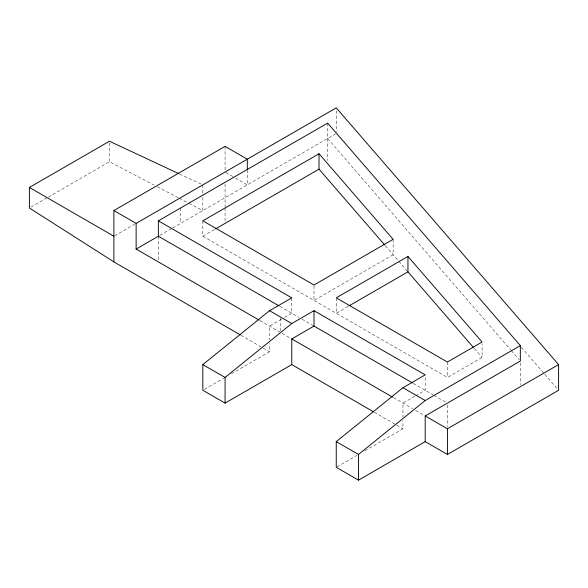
<?xml version="1.0" encoding="UTF-8"?>
<svg xmlns="http://www.w3.org/2000/svg" width="588" height="588" viewBox="0 0 588 588"><rect width="100%" height="100%" fill="white"/><g stroke="black" fill="none" stroke-linecap="round" stroke-linejoin="round"><path stroke-width="0.44" stroke-dasharray="2.94 2.21" d="M30.973 207.079L47.503 197.539M48.29 197.083L109.449 161.773L154.107 185.102M114.689 235.773L134.542 224.307M159.951 235.318L171.865 228.438M172.659 227.982L336.248 133.535M202.838 220.823L202.838 236.229L214.694 229.386M281.454 319.218L269.539 326.09L269.539 339.849M284.629 317.38L291.773 313.257L291.773 297.851M204.426 389.366L223.484 378.363M231.422 373.777L269.539 351.771L269.539 343.517M348.067 306.429L336.248 313.257L336.248 298.755M414.863 396.238L402.956 403.118L402.956 416.87M415.657 395.783L425.19 390.278L425.19 376.688M202.838 236.229L447.424 377.445L482.079 357.438L482.079 343.84M337.042 466.85L356.894 455.384M364.832 450.798L402.956 428.792L402.956 420.538M179.693 174.07L201.184 184.11M157.356 186.8L178.473 197.833M179.289 198.259L188.219 202.919M189.027 203.345L202.838 210.555L202.838 194.966M225.865 172.504L234.597 177.547M235.391 178.002L247.305 184.882L247.305 169.476M279.866 306.377L298.924 317.38M302.1 319.218L314.014 326.09M413.276 383.405L433.128 394.864M433.922 395.327L445.836 402.199M260.014 320.592L279.866 332.051M282.247 333.425L290.185 338.012M393.423 397.613L412.482 408.623M415.657 410.453L424.396 415.495M240.955 335.263L262.395 347.64M263.189 348.103L269.539 351.771M374.365 412.291L402.956 428.792M521.343 347.258L544.179 373.63M544.775 374.321L558.6 390.278M327.634 138.503L510.737 349.934M511.332 350.624L519.138 359.635M385.368 245.762L407.366 271.171M474.303 348.464L482.079 357.438M520.336 362.855L520.336 384.861M447.424 362.039L447.424 377.445M447.424 404.948L447.424 426.962M393.137 239.331L393.137 254.736L314.014 300.417L314.014 285.011M336.248 110.61L336.248 131.697M327.634 123.098L327.634 160.509M280.66 318.012L280.66 330.699M225.072 146.368L225.072 170.211M225.072 184.125L225.072 206.888M225.072 207.807L225.072 221.558M202.838 184.882L202.838 194.055M180.597 207.99L180.597 223.396M158.363 236.229L158.363 260.991M109.449 143.024L109.449 161.773"/><path stroke-width="0.88" d="M373.571 411.828L291.773 364.604L225.072 403.118L202.838 390.278L202.838 364.604L269.539 310.692L291.773 297.851L158.363 220.823L158.363 236.229L279.072 305.922M225.072 403.118L225.072 377.445L291.773 323.525L314.014 310.692L425.19 374.872L402.956 387.712L336.248 441.632L336.248 467.306L358.482 480.146L425.19 441.632L447.424 454.465L558.6 390.278L558.6 364.604L336.248 107.854L136.129 223.396L113.896 210.555L113.896 261.91L240.161 334.807M358.482 480.146L358.482 454.465L425.19 400.553L520.336 345.619L327.634 123.098L158.363 220.823M113.896 261.91L29.4 207.99L29.4 187.447L109.449 141.238L178.87 173.68M113.896 210.555L225.072 146.368L247.305 159.208L247.305 169.476M136.129 223.396L136.129 249.069L158.363 236.229M319.019 153.747L202.838 220.823L314.014 285.011L393.137 239.331L319.019 153.747L319.019 169.153L384.765 245.071M215.48 228.93L319.019 169.153M407.962 256.449L336.248 297.851L447.424 362.039L482.079 342.032L407.962 256.449L407.962 271.854L473.707 347.773M291.773 364.604L291.773 338.931L314.014 326.09L412.482 382.942M348.853 305.973L407.962 271.854M425.19 441.632L425.19 415.959L520.336 361.017L520.336 345.619M425.19 415.959L447.424 428.792L558.6 364.604M269.539 310.692L291.773 323.525M402.956 387.712L425.19 400.553M29.4 187.447L113.896 236.229M136.129 249.069L259.22 320.137M291.773 338.931L392.63 397.157M202.838 364.604L225.072 377.445M336.248 441.632L358.482 454.465M447.424 428.792L447.424 454.465M314.014 310.692L314.014 326.09"/></g></svg>
